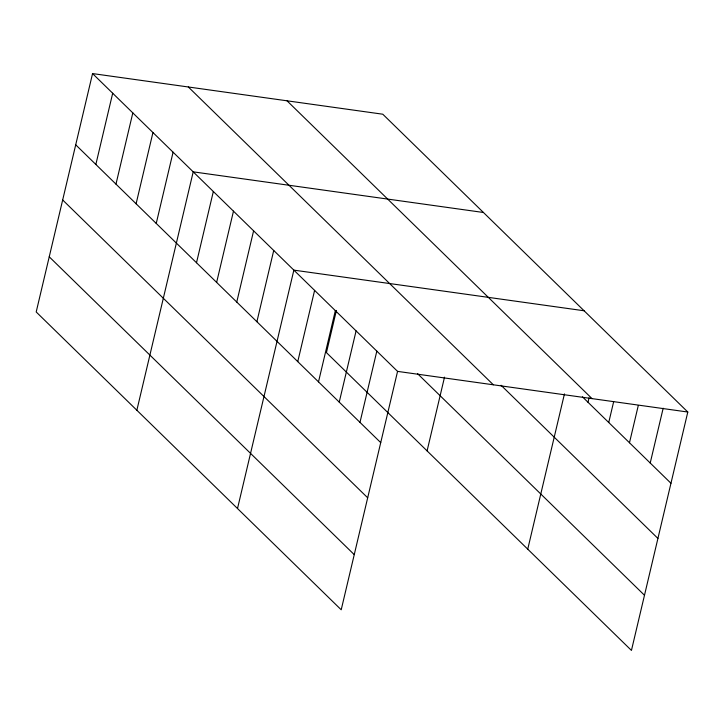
<?xml version="1.0" encoding="UTF-8"?>
<svg xmlns="http://www.w3.org/2000/svg" width="724" height="724" viewBox="0 0 724 724"><rect width="100%" height="100%" fill="white"/><g stroke="black" fill="none" stroke-linecap="round" stroke-linejoin="round"><path stroke-width="1.09" d="M92.554 73.576L36.2 311.972L341.212 609.789L397.567 371.385L92.554 73.576L382.788 114.211L687.8 412.028L631.446 650.424L326.433 352.615L336.407 310.424M95.849 164.466L112.691 93.233M115.976 184.122L132.818 112.89M136.103 203.779L152.945 132.537M156.239 223.435L173.081 152.194M136.854 410.255L193.208 171.85L483.442 212.485M196.503 262.749L213.336 191.507M216.63 282.405L233.472 211.164M236.757 302.062L253.599 230.82M256.893 321.718L273.726 250.477M237.508 508.538L293.863 270.133L584.096 310.768M297.763 361.62L314.605 290.387M318.506 381.874L335.339 310.632M339.239 402.128L356.081 330.886M359.982 422.373L376.824 351.14M427.088 450.889L444.518 377.15M527.742 549.172L564.449 393.901M587.997 402.254L589.037 397.874M608.739 422.508L613.662 401.684M629.482 442.762L638.287 405.494M650.215 463.016L663.175 408.209M397.567 371.385L687.8 412.028M287.012 100.799L592.024 398.616M582.413 396.806L670.958 483.261M501.071 385.277L657.917 538.43M188.331 86.98L493.343 384.797M417.585 373.711L644.487 595.264M75.712 144.809L380.724 442.626M62.671 199.978L367.683 497.795M49.241 256.812L354.244 554.629"/></g></svg>
